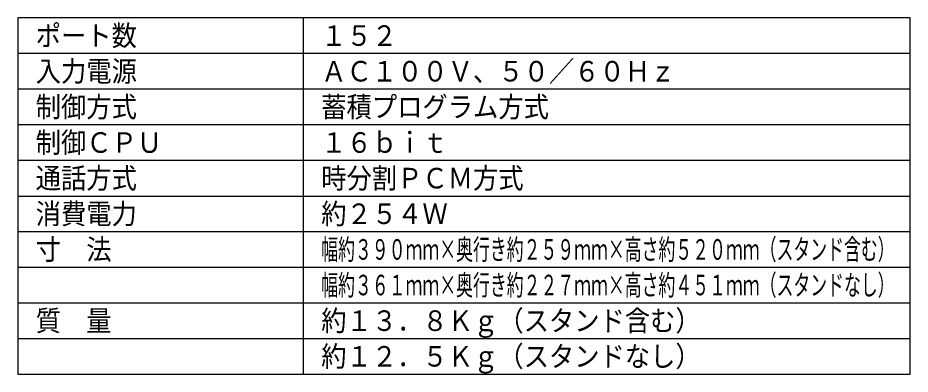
# Model space of a CAD drawing. Units: millimetres, scale not verified. Extents: x -62 to 63, y -116 to 117.
# Drawn here: x -62.5 to 62.5, y -116.5 to -66.5 of the extents above; entities that cross this region are included whole.
import ezdxf
from ezdxf.enums import TextEntityAlignment as Align

# ---------------------------------------------------------------- set-up
doc = ezdxf.new("R2010")
doc.units = ezdxf.units.MM
doc.header["$LTSCALE"] = 0.392256
doc.layers.add('0-0_MOJI1', color=2, linetype='Continuous')
doc.layers.add('0-2_WAKU', color=1, linetype='Continuous')
doc.styles.add('ＭＳ ゴシック', font='')
doc.styles.get('ＭＳ ゴシック').set_extended_font_data('MS Gothic')

msp = doc.modelspace()

# ---------------------------------------------------------------- linework, layer by layer
at = {"layer": '0-2_WAKU', "color": 4}
for p, q in [((62.5, -66.5), (-62.5, -66.5)), ((-22.5, -116.5), (-22.5, -66.5)), ((62.5, -116.5), (62.5, -66.5))]:
    msp.add_line(p, q, dxfattribs=at)
at = {"layer": '0-2_WAKU'}
for p, q in [((62.5, -71.5), (-62.5, -71.5)), ((62.5, -76.5), (-62.5, -76.5)), ((62.5, -81.5), (-62.5, -81.5)), ((62.5, -86.5), (-62.5, -86.5)), ((-62.5, -91.5), (62.5, -91.5)), ((-62.5, -96.5), (62.5, -96.5)), ((-62.5, -101.5), (62.5, -101.5)), ((-62.5, -106.5), (62.5, -106.5)), ((-62.5, -111.5), (62.5, -111.5))]:
    msp.add_line(p, q, dxfattribs=at)
at = {"layer": '0-2_WAKU', "color": 4}
msp.add_lwpolyline([(-62.5, -66.5), (-62.5, -116.5), (62.5, -116.5)], dxfattribs=at)

# ---------------------------------------------------------------- texts
at = {"layer": '0-0_MOJI1', "style": 'ＭＳ ゴシック'}
for s, width, p in [('ポート数', 0.9, (-60, -71.3051)), ('１５２', 0.9, (-20, -71.3051)), ('入力電源', 0.9, (-60, -76.3051)), ('ＡＣ１００Ｖ、５０／６０Ｈｚ', 0.9, (-20, -76.3051)), ('制御方式', 0.9, (-60, -81.3051)), ('蓄積プログラム方式', 0.9, (-20, -81.3051)), ('制御ＣＰＵ', 0.9, (-60, -86.3051)), ('１６ｂｉｔ', 0.9, (-20, -86.3051)), ('通話方式', 0.9, (-60, -91.3051)), ('時分割ＰＣＭ方式', 0.9, (-20, -91.3051)), ('消費電力', 0.9, (-60, -96.3051)), ('約２５４Ｗ', 0.9, (-20, -96.3051)), ('寸\u3000法', 0.9, (-60, -101.3051)), ('幅約３９０ｍｍ×奥行き約２５９ｍｍ×高さ約５２０ｍｍ（スタンド含む）', 0.6, (-20, -101.3051)), ('幅約３６１ｍｍ×奥行き約２２７ｍｍ×高さ約４５１ｍｍ（スタンドなし）', 0.6, (-20, -106.3051)), ('質\u3000量', 0.9, (-60, -111.3051)), ('約１３．８Ｋｇ（スタンド含む）', 0.9, (-20, -111.3051)), ('約１２．５Ｋｇ（スタンドなし）', 0.9, (-20, -116.3052))]:
    msp.add_text(s, height=2.887, dxfattribs=dict(at, width=width)).set_placement(p, align=Align.BOTTOM_LEFT)

doc.saveas('drawing.dxf')
